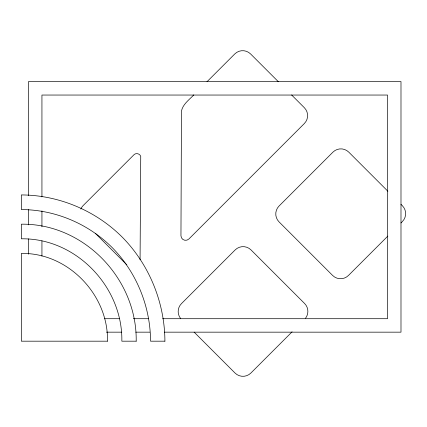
<?xml version="1.0" encoding="UTF-8"?>
<svg xmlns="http://www.w3.org/2000/svg" width="427" height="427" viewBox="0 0 427 427"><rect width="100%" height="100%" fill="white"/><g stroke="black" fill="none" stroke-linecap="round" stroke-linejoin="round"><path stroke-width="0.64" d="M140.072 259.733L140.734 156.277A4.297 4.297 0 0 0 134.398 154.318L83.265 205.451A11.182 11.182 0 0 0 80.842 209.081M193.81 94.911C189.262 99.721 182.969 104.055 181.475 110.961L180.952 235.789A4.654 4.654 0 0 0 188.809 239.061L304.35 123.52A11.182 11.182 0 0 0 304.35 107.711L291.614 94.975M206.994 81.728L234.775 53.946A11.182 11.182 0 0 1 250.585 53.946L278.409 81.77M292.084 331.838L250.868 373.054A11.182 11.182 0 0 1 235.053 373.054L194.146 332.147M387.839 236.083L348.453 275.468A11.182 11.182 0 0 1 332.644 275.468L279.034 221.864A11.182 11.182 0 0 1 279.034 206.049L332.959 152.129A11.182 11.182 0 0 1 348.768 152.129L387.871 191.232M400.969 222.953L402.373 221.549A11.182 11.182 0 0 0 402.373 205.734L400.974 204.33M104.652 318.707L119.325 318.707M133.336 318.707L148.681 318.707M162.692 318.707L387.535 318.707L387.535 95.045L41.937 95.045L41.937 196.895M106.446 332.163L121.775 332.163M135.77 332.163L149.76 332.163M164.422 332.163L400.99 332.163L400.99 81.589L28.481 81.589L28.481 195.55M95.44 233.441L126.814 264.815M41.937 210.874L41.937 226.849M41.937 240.828L41.937 256.136M28.481 209.545L28.481 224.869M28.481 238.864L28.481 254.193M180.482 318.35A11.182 11.182 0 0 1 181.448 303.634L235.186 249.902A11.182 11.182 0 0 1 250.996 249.902L304.606 303.506A11.182 11.182 0 0 1 305.567 318.222M107.487 341.184L21.35 341.184L21.35 253.435C68.005 252.544 108.538 294.897 107.487 341.184M136.197 341.184L121.844 341.184C122.864 286.971 76.033 237.924 21.35 238.81L21.35 224.186C84.082 223.358 137.174 278.991 136.197 341.184M164.913 341.184L150.555 341.184C150.421 306.773 136.731 272.789 112.712 248.114C88.805 223.919 55.393 209.684 21.35 209.561L21.35 194.936C59.177 195.07 96.299 210.885 122.864 237.77C149.551 265.188 164.758 302.951 164.913 341.184"/></g></svg>
